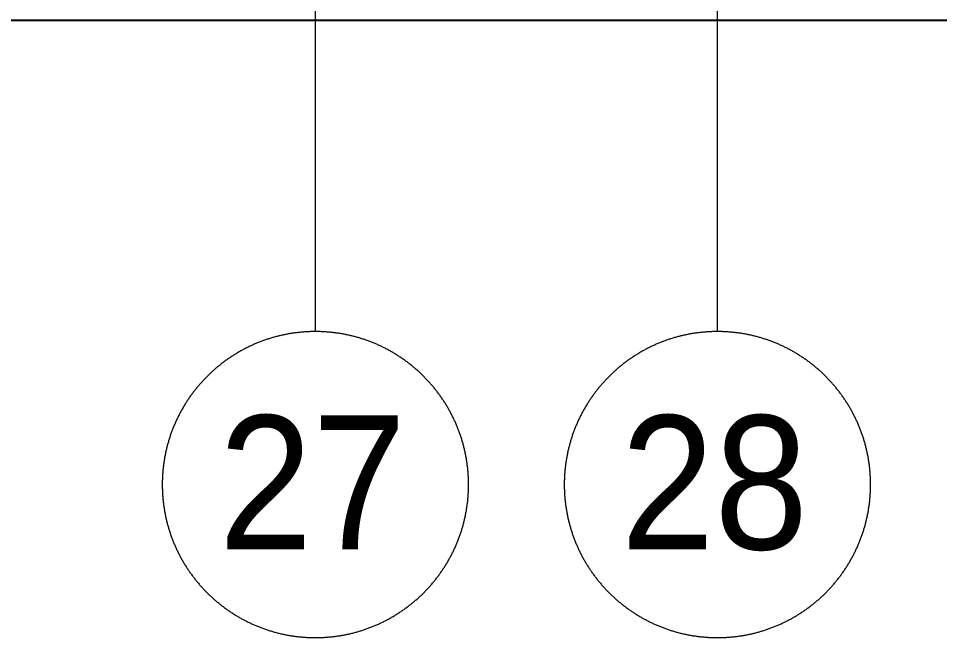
# Model space of a CAD drawing. Header units: millimetres. Extents: x 3914 to 443608, y -156176 to 78197.
# Drawn here: x 123316 to 128128, y -149619 to -146382 of the extents above; entities that cross this region are included whole.
import ezdxf

# ---------------------------------------------------------------- set-up
doc = ezdxf.new("R2010")
doc.units = ezdxf.units.MM
doc.linetypes.add('50_200_ШТРИХ_1Т_ш5_п1_п1_', pattern=[700, 500, -100, 0, -100])
doc.layers.add('Оси', color=7, linetype='Continuous', lineweight=9)
doc.layers.add('Оси-1', color=7, linetype='50_200_ШТРИХ_1Т_ш5_п1_п1_', lineweight=9)
doc.styles.add('Arial', font='arial.ttf', dxfattribs={"width": 0.9, "height": 700})

# ---------------------------------------------------------------- blocks, each defined once
blk = doc.blocks.new('Ось сетки - D8-29747960-Объем проектирования 1 этажа')
at = {"layer": 'Оси-1'}
for start, end in [(360, 180), (180, 360)]:
    blk.add_arc((0, 0), 4, start, end, dxfattribs=at)

msp = doc.modelspace()

# ---------------------------------------------------------------- linework, layer by layer
msp.add_line((134287, -146392.7), (115437, -146392.7))
at = {"layer": 'Оси'}
for points in [[(124867, -148019), (124867, -146150.7)], [(126967, -148019), (126967, -146150.7)]]:
    msp.add_lwpolyline(points, dxfattribs=at)

# ---------------------------------------------------------------- block references
at = {"layer": 'Оси-1', "xscale": 199.9999999999999, "yscale": 199.9999999999999, "zscale": 199.9999999999999}
for p in [(124867, -148819), (126967, -148819)]:
    msp.add_blockref('Ось сетки - D8-29747960-Объем проектирования 1 этажа', p, dxfattribs=at)

# ---------------------------------------------------------------- texts
at = {"layer": 'Оси', "char_height": 700, "width": 1212.151, "attachment_point": 1, "style": 'Arial'}
for s, insert in [('27', (124361.8, -148457.7)), ('28', (126461.8, -148457.7))]:
    msp.add_mtext(s, dxfattribs=dict(at, insert=insert))

doc.saveas('drawing.dxf')
